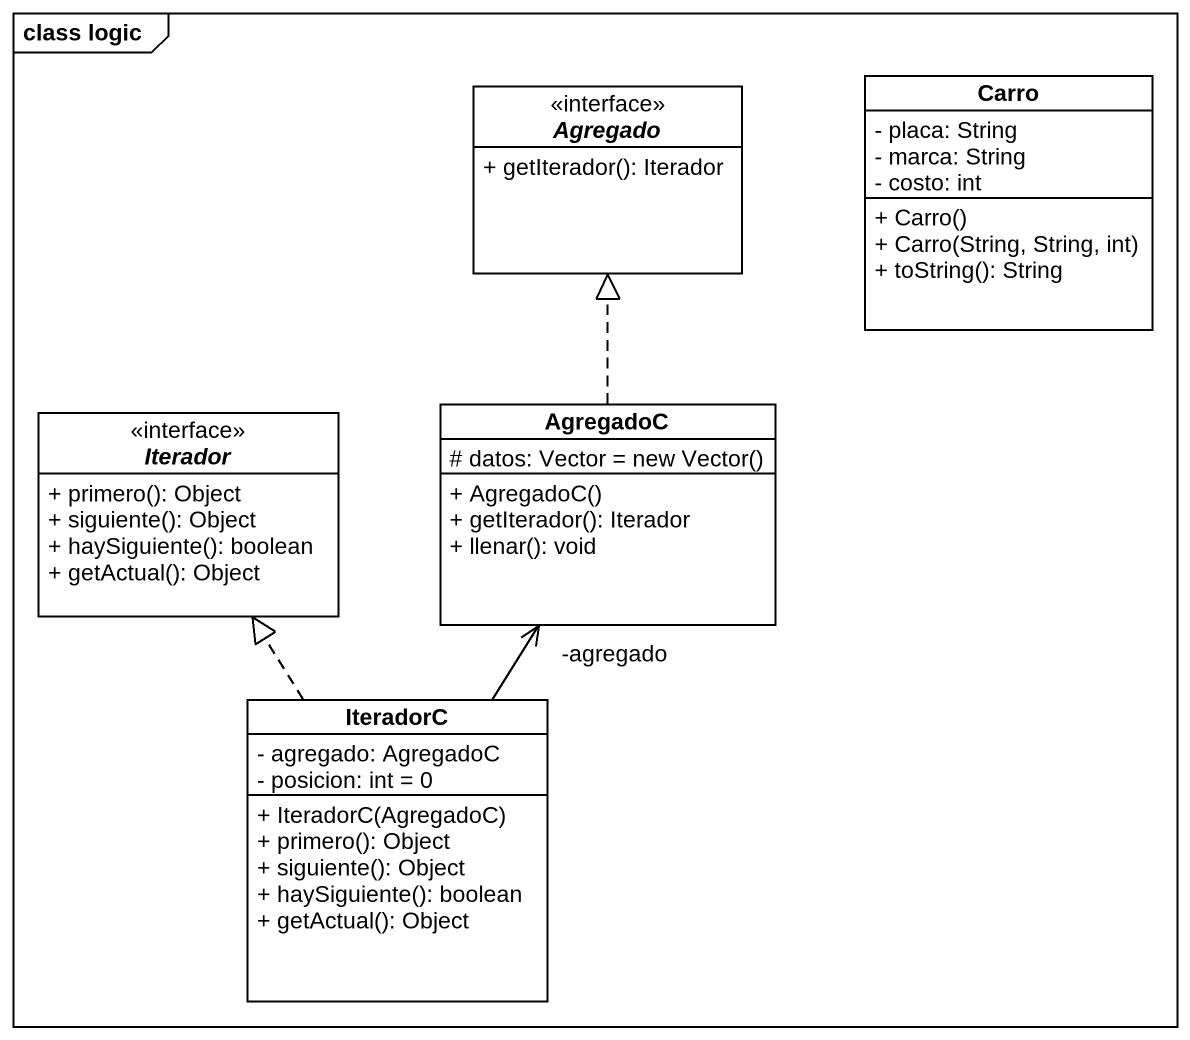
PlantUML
@startuml
mainframe class logic
hide circle
hide empty members
skinparam classAttributeIconSize 0
interface Agregado <<interface>> {
  + getIterador(): Iterador
}
class Carro {
  - placa: String
  - marca: String
  - costo: int
  + Carro()
  + Carro(String, String, int)
  + toString(): String
}
interface Iterador <<interface>> {
  + primero(): Object
  + siguiente(): Object
  + haySiguiente(): boolean
  + getActual(): Object
}
class AgregadoC {
  {field} # datos: Vector = new Vector()
  + AgregadoC()
  + getIterador(): Iterador
  + llenar(): void
}
class IteradorC {
  - agregado: AgregadoC
  - posicion: int = 0
  + IteradorC(AgregadoC)
  + primero(): Object
  + siguiente(): Object
  + haySiguiente(): boolean
  + getActual(): Object
}
AgregadoC .up.|> Agregado
IteradorC .up.|> Iterador
IteradorC -up-> "-agregado" AgregadoC
@enduml
